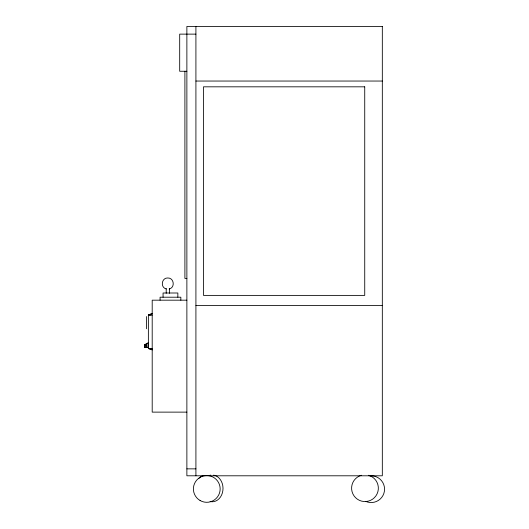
<?xml version="1.0" encoding="UTF-8"?>
<svg xmlns="http://www.w3.org/2000/svg" width="529" height="529" viewBox="0 0 529 529"><rect width="100%" height="100%" fill="white"/><g stroke="black" fill="none" stroke-linecap="round" stroke-linejoin="round"><path stroke-width="0.79" d="M169.148 288.973C175.423 287.67 174.067 277.626 167.7 277.976C161.484 277.771 160.194 287.538 166.258 288.94M148.371 347.209L144.443 347.209L144.443 344.842L148.371 342.766M148.371 342.924L144.443 345.001L148.371 345.001M152.2 349.9L148.371 348.565L148.371 314.96L152.2 313.479M152.2 313.631L148.371 315.119L152.2 315.119M195.915 34.127L179.695 34.127L179.695 71.256L186.876 71.256M195.915 81.043L382.322 81.043M186.876 278.419L184.899 278.419L184.899 71.256M186.876 300.181L152.2 300.181L152.2 412.124L186.876 412.124M195.915 305.425L382.322 305.425M148.371 314.96L150.666 314.96M144.443 344.842L145.125 344.842M144.443 347.05L148.371 347.05M148.371 348.565L152.2 348.565M186.876 468.859L195.915 468.859M148.371 348.406L152.2 349.742M195.915 26.45L195.915 475.796M180.839 300.181L180.839 297.212L160.075 297.212L160.075 300.181M177.85 297.212L177.85 293L163.064 293L163.064 297.212M169.445 288.497L169.445 293.291M166.205 288.497L166.205 293.291M146.559 316.547L146.559 328.793M146.46 343.936L146.46 347.209M145.125 344.485L145.125 345.001M144.999 344.551L144.999 347.209M368.435 475.26A13.377 13.377 0 0 1 375.934 495.858A13.377 13.377 0 0 1 354.02 495.858A13.377 13.377 0 0 1 361.512 475.26M213.63 475.141A13.377 10.792 -90 0 1 222.868 490.581A13.377 10.792 -90 0 1 210.112 501.518M209.424 475.478A13.377 10.792 -90 0 1 210.813 475.141M198.957 478.348A13.377 10.792 -90 0 1 203.281 475.478M369.784 475.869A13.377 13.377 0 0 1 384.391 491.269A13.377 13.377 0 0 1 365.737 501.393M382.322 26.45L186.876 26.45L186.876 475.796L382.322 475.796L382.322 26.45M364.732 86.822L203.473 86.822L203.473 295.387L364.732 295.387L364.732 86.822M200.088 500.513A13.377 13.377 0 0 0 220.157 488.928A13.377 13.377 0 0 0 200.088 477.343A13.377 13.377 0 0 0 200.088 500.513"/></g></svg>
